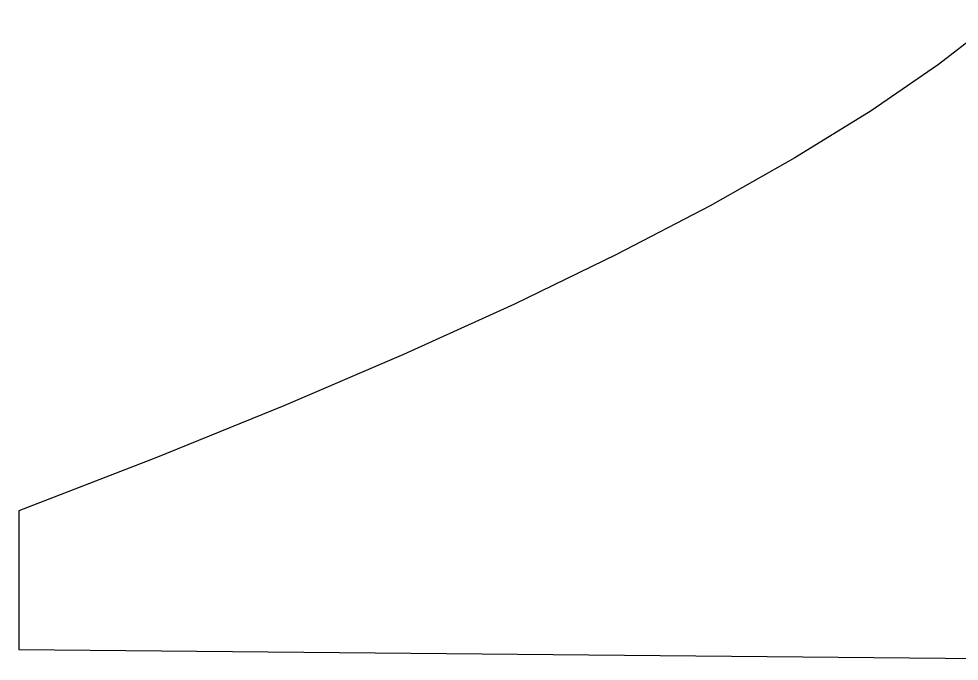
# Model space of a CAD drawing. Header units: millimetres. Extents: x -105 to 105, y -148 to 148.
# Drawn here: x -10.5077 to -10.2899, y 47.4765 to 47.6253 of the extents above; entities that cross this region are included whole.
import ezdxf

# ---------------------------------------------------------------- set-up
doc = ezdxf.new("R2010")
doc.units = ezdxf.units.MM
doc.layers.get('0').update_dxf_attribs({"lineweight": 18})

msp = doc.modelspace()

# ---------------------------------------------------------------- linework, layer by layer
at = {"color": 7, "lineweight": 30, "ltscale": 0.000430543}
msp.add_line((-10.28112, 47.62531), (-10.29473, 47.61476), dxfattribs=at)
at = {"color": 7, "lineweight": 30, "ltscale": 0.000474035}
msp.add_line((-10.29473, 47.61476), (-10.31036, 47.60402), dxfattribs=at)
at = {"color": 7, "lineweight": 30, "ltscale": 0.000518065}
msp.add_line((-10.31036, 47.60402), (-10.32797, 47.59309), dxfattribs=at)
at = {"color": 7, "lineweight": 30, "ltscale": 0.000564479}
msp.add_line((-10.32797, 47.59309), (-10.34762, 47.58197), dxfattribs=at)
at = {"color": 7, "lineweight": 30, "ltscale": 0.000611005}
msp.add_line((-10.34762, 47.58197), (-10.36929, 47.57067), dxfattribs=at)
at = {"color": 7, "lineweight": 30, "ltscale": 0.000657275}
msp.add_line((-10.36929, 47.57067), (-10.39294, 47.55919), dxfattribs=at)
at = {"color": 7, "lineweight": 30, "ltscale": 0.000705731}
msp.add_line((-10.39294, 47.55919), (-10.41863, 47.5475), dxfattribs=at)
at = {"color": 7, "lineweight": 30, "ltscale": 0.000752869}
msp.add_line((-10.41863, 47.5475), (-10.44631, 47.53563), dxfattribs=at)
at = {"color": 7, "lineweight": 30, "ltscale": 0.000801179}
msp.add_line((-10.44631, 47.53563), (-10.47601, 47.52358), dxfattribs=at)
at = {"color": 7, "lineweight": 30, "ltscale": 0.000849684}
msp.add_line((-10.47601, 47.52358), (-10.50772, 47.51134), dxfattribs=at)
at = {"color": 7, "lineweight": 30, "ltscale": 0.00080471}
msp.add_line((-10.50772, 47.51134), (-10.50772, 47.47915), dxfattribs=at)
at = {"color": 7, "lineweight": 30, "ltscale": 0.007173}
msp.add_line((-10.50772, 47.47915), (-10.22079, 47.47648), dxfattribs=at)

doc.saveas('drawing.dxf')
